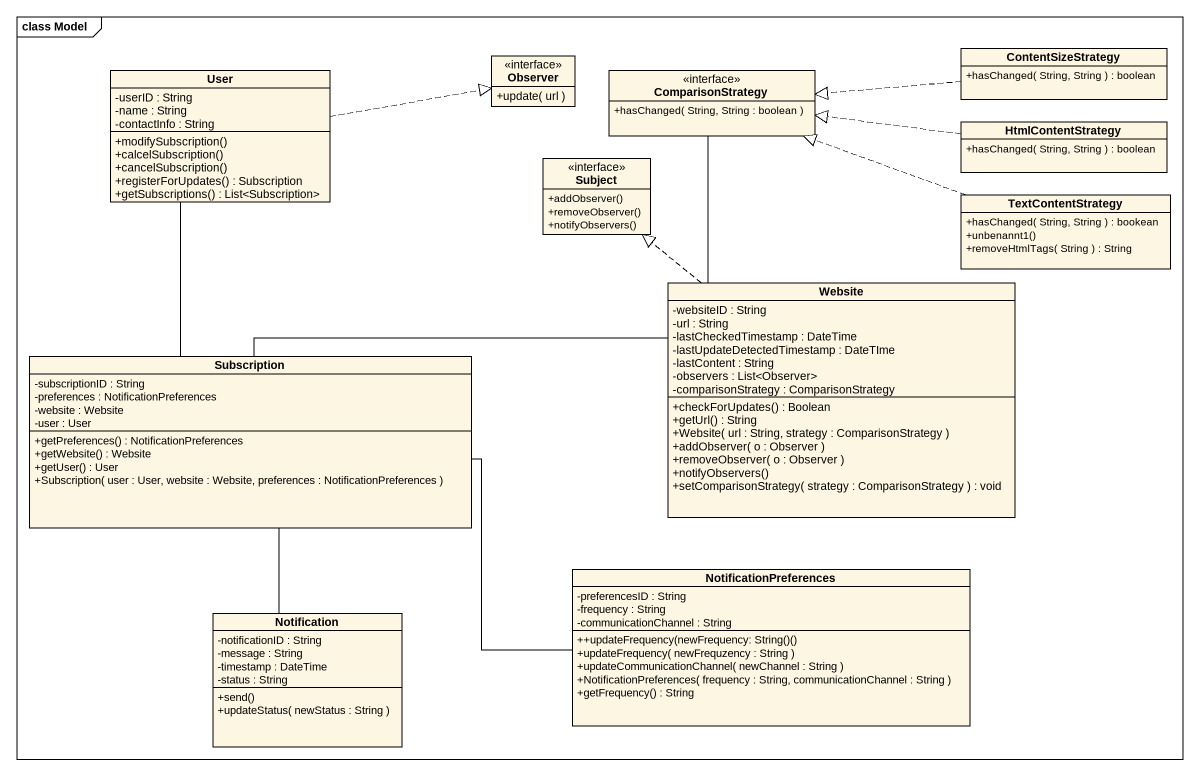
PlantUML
@startuml
mainframe class Model
hide circle
hide empty members
skinparam classAttributeIconSize 0
class User {
  -userID : String
  -name : String
  -contactInfo : String
  +modifySubscription()
  +calcelSubscription()
  +cancelSubscription()
  +registerForUpdates() : Subscription
  +getSubscriptions() : List<Subscription>
}
interface Observer {
  +update( url )
}
interface ComparisonStrategy {
  +hasChanged( String, String : boolean )
}
class ContentSizeStrategy {
  +hasChanged( String, String ) : boolean
}
class HtmlContentStrategy {
  +hasChanged( String, String ) : boolean
}
interface Subject {
  +addObserver()
  +removeObserver()
  +notifyObservers()
}
class TextContentStrategy {
  +hasChanged( String, String ) : bookean
  +unbenannt1()
  +removeHtmlTags( String ) : String
}
class Website {
  -websiteID : String
  -url : String
  -lastCheckedTimestamp : DateTime
  -lastUpdateDetectedTimestamp : DateTIme
  -lastContent : String
  -observers : List<Observer>
  -comparisonStrategy : ComparisonStrategy
  +checkForUpdates() : Boolean
  +getUrl() : String
  +Website( url : String, strategy : ComparisonStrategy )
  +addObserver( o : Observer )
  +removeObserver( o : Observer )
  +notifyObservers()
  +setComparisonStrategy( strategy : ComparisonStrategy ) : void
}
class Subscription {
  -subscriptionID : String
  -preferences : NotificationPreferences
  -website : Website
  -user : User
  +getPreferences() : NotificationPreferences
  +getWebsite() : Website
  +getUser() : User
  +Subscription( user : User, website : Website, preferences : NotificationPreferences )
}
class NotificationPreferences {
  -preferencesID : String
  -frequency : String
  -communicationChannel : String
  ++updateFrequency(newFrequency: String()()
  +updateFrequency( newFrequzency : String )
  +updateCommunicationChannel( newChannel : String )
  +NotificationPreferences( frequency : String, communicationChannel : String )
  +getFrequency() : String
}
class Notification {
  -notificationID : String
  -message : String
  -timestamp : DateTime
  -status : String
  +send()
  +updateStatus( newStatus : String )
}
User .right.|> Observer
User -- Subscription
ContentSizeStrategy .left.|> ComparisonStrategy
HtmlContentStrategy .left.|> ComparisonStrategy
TextContentStrategy .left.|> ComparisonStrategy
Website -up- ComparisonStrategy
Website .up.|> Subject
Website -left- Subscription
Subscription -right- NotificationPreferences
Subscription -- Notification
@enduml
